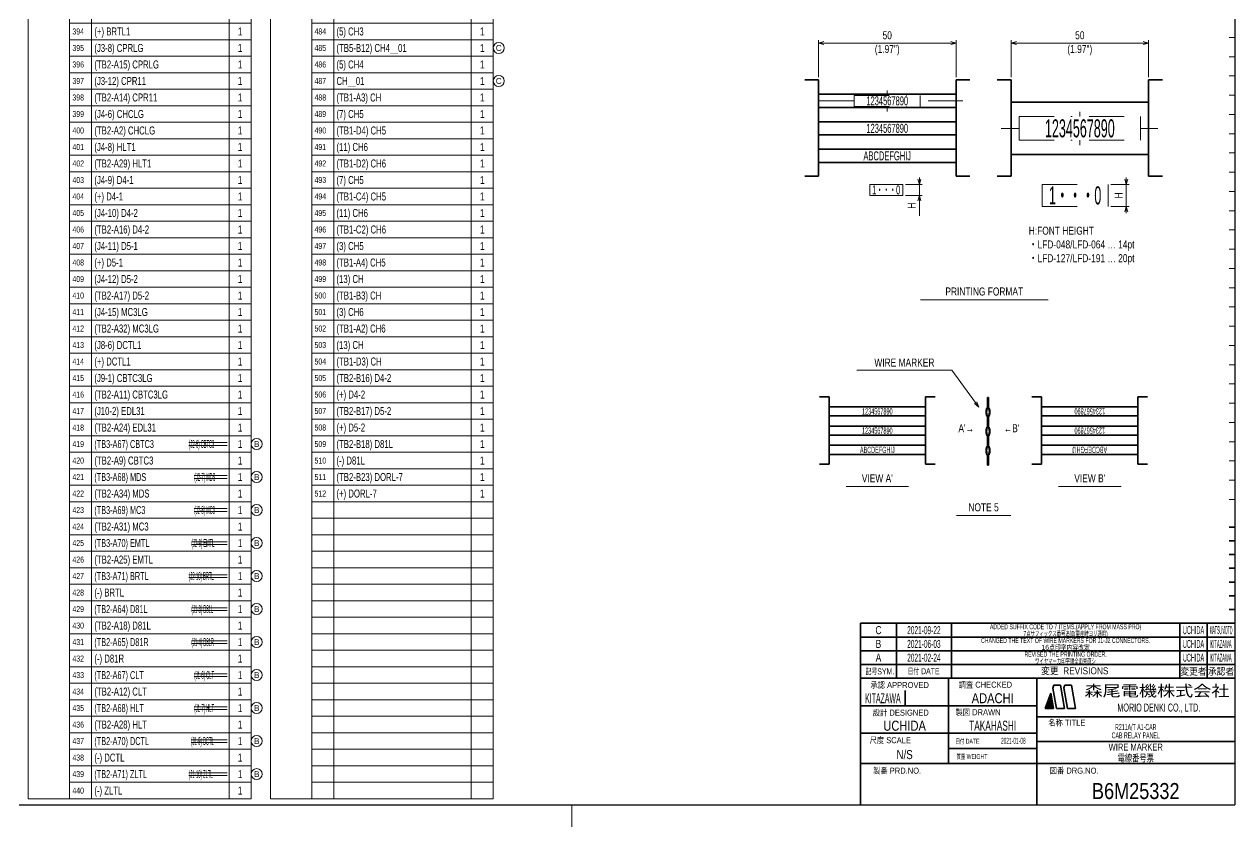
# Model space of a CAD drawing. Header units: millimetres. Extents: x 10 to 832, y 7 to 590.
# Drawn here: x 391.5 to 831.5, y 7 to 298.8 of the extents above; entities that cross this region are included whole.
import ezdxf
from ezdxf.enums import TextEntityAlignment as Align

# ---------------------------------------------------------------- set-up
doc = ezdxf.new("R2010")
doc.units = ezdxf.units.MM
doc.linetypes.add('DASHDOT', pattern=[25.3, 12.7, -6.3, 0, -6.3])
for name, color, linetype in [('GR1_01', 7, 'Continuous'), ('GR1_02', 7, 'Continuous'), ('GR1_03', 7, 'Continuous'), ('QTY', 7, 'Continuous'), ('図面枠B6M', 7, 'Continuous'), ('表題、部品表_01', 7, 'Continuous'), ('訂正記号', 7, 'Continuous')]:
    doc.layers.add(name, color=color, linetype=linetype)
doc.styles.add('HG丸ｺﾞｼｯｸM-PRO', font='')
doc.styles.get('HG丸ｺﾞｼｯｸM-PRO').set_extended_font_data('HG丸ｺﾞｼｯｸM-PRO')

# ---------------------------------------------------------------- blocks, each defined once
blk = doc.blocks.new('BLKF023')
at = {"layer": '図面枠B6M', "color": 2, "linetype": 'Continuous', "lineweight": 25}
for p in [(831.5, 584), (9.5, 15)]:
    blk.add_line(p, (831.5, 15), dxfattribs=at)
at = {"layer": '図面枠B6M', "color": 4, "linetype": 'Continuous', "lineweight": 13}
for p, q in [((829.5, 294), (831.5, 294)), ((829.5, 287), (831.5, 287)), ((829.5, 280), (831.5, 280)), ((829.5, 273), (831.5, 273)), ((829.5, 266), (831.5, 266)), ((829.5, 259), (831.5, 259)), ((829.5, 252), (831.5, 252)), ((829.5, 245), (831.5, 245)), ((829.5, 238), (831.5, 238)), ((829.5, 231), (831.5, 231)), ((829.5, 224), (831.5, 224)), ((829.5, 217), (831.5, 217)), ((829.5, 210), (831.5, 210)), ((829.5, 203), (831.5, 203)), ((829.5, 196), (831.5, 196)), ((829.5, 189), (831.5, 189)), ((829.5, 182), (831.5, 182)), ((829.5, 175), (831.5, 175)), ((829.5, 168), (831.5, 168)), ((829.5, 161), (831.5, 161)), ((829.5, 154), (831.5, 154)), ((829.5, 147), (831.5, 147)), ((829.5, 140), (831.5, 140)), ((829.5, 133), (831.5, 133)), ((829.5, 126), (831.5, 126)), ((590.5, 7), (590.5, 15))]:
    blk.add_line(p, q, dxfattribs=at)
at = {"layer": '図面枠B6M', "color": 3, "linetype": 'Continuous', "lineweight": 35}
for p, q in [((831.5, 116), (829.5, 116)), ((831.5, 111), (829.5, 111)), ((831.5, 106), (829.5, 106)), ((831.5, 101), (829.5, 101)), ((831.5, 96), (829.5, 96)), ((831.5, 91), (829.5, 91)), ((831.5, 86), (829.5, 86)), ((695.5, 81), (831.5, 81)), ((695.5, 81), (695.5, 15)), ((708.5, 81), (708.5, 61)), ((728.5, 61), (728.5, 81)), ((811.5, 81), (811.5, 61)), ((821.5, 81), (821.5, 61)), ((695.5, 76), (831.5, 76)), ((695.5, 71), (831.5, 71)), ((695.5, 66), (831.5, 66)), ((695.5, 61), (831.5, 61)), ((727.5, 61), (727.5, 30)), ((759.5, 61), (759.5, 15)), ((765.34, 57.4), (765.73, 58.5)), ((766.64, 50), (765.34, 57.4)), ((765.73, 58.5), (768.14, 58.5)), ((769.64, 50), (768.14, 58.5)), ((769.68, 58.5), (769.32, 57.51)), ((770.64, 50), (769.32, 57.51)), ((769.68, 58.5), (772.14, 58.5)), ((773.64, 50), (772.14, 58.5)), ((711.73, 56.5), (711.73, 51)), ((762.64, 50), (764.66, 55.55)), ((762.87, 50.64), (765.13, 52.89)), ((762.95, 50.86), (765.11, 53.01)), ((763.04, 51.08), (765.09, 53.13)), ((763.12, 51.3), (765.07, 53.25)), ((763.2, 51.53), (765.05, 53.37)), ((763.28, 51.75), (765.02, 53.49)), ((763.36, 51.97), (765, 53.61)), ((763.44, 52.19), (764.98, 53.73)), ((763.52, 52.42), (764.96, 53.86)), ((763.6, 52.64), (764.94, 53.98)), ((763.68, 52.86), (764.92, 54.1)), ((763.76, 53.08), (764.9, 54.22)), ((763.84, 53.31), (764.88, 54.34)), ((763.93, 53.53), (764.85, 54.46)), ((764.01, 53.75), (764.83, 54.58)), ((764.09, 53.97), (764.81, 54.7)), ((764.17, 54.19), (764.79, 54.82)), ((764.25, 54.42), (764.77, 54.94)), ((764.33, 54.64), (764.75, 55.06)), ((764.41, 54.86), (764.73, 55.18)), ((764.49, 55.08), (764.71, 55.3)), ((764.57, 55.31), (764.68, 55.42)), ((764.65, 55.53), (764.66, 55.54)), ((765.64, 50), (764.66, 55.55)), ((695.5, 51), (759.5, 51)), ((762.64, 50), (765.64, 50)), ((762.66, 50), (765.19, 52.53)), ((762.71, 50.19), (765.17, 52.65)), ((762.79, 50.41), (765.15, 52.77)), ((762.8, 50), (765.21, 52.41)), ((762.94, 50), (765.24, 52.29)), ((763.08, 50), (765.26, 52.17)), ((763.22, 50), (765.28, 52.05)), ((763.36, 50), (765.3, 51.93)), ((763.51, 50), (765.32, 51.81)), ((763.65, 50), (765.34, 51.69)), ((763.79, 50), (765.36, 51.57)), ((763.93, 50), (765.38, 51.45)), ((764.07, 50), (765.41, 51.33)), ((764.21, 50), (765.43, 51.21)), ((764.35, 50), (765.45, 51.09)), ((764.5, 50), (765.47, 50.97)), ((764.64, 50), (765.49, 50.85)), ((764.78, 50), (765.51, 50.73)), ((764.92, 50), (765.53, 50.61)), ((765.06, 50), (765.55, 50.49)), ((765.2, 50), (765.58, 50.37)), ((765.34, 50), (765.6, 50.25)), ((765.49, 50), (765.62, 50.13)), ((765.63, 50), (765.64, 50.01)), ((766.64, 50), (769.64, 50)), ((770.64, 50), (773.64, 50)), ((759.5, 47), (831.5, 47)), ((695.5, 41), (759.5, 41)), ((727.5, 35.5), (759.5, 35.5)), ((759.5, 38), (831.5, 38)), ((695.5, 30), (831.5, 30))]:
    blk.add_line(p, q, dxfattribs=at)
at = {"layer": '図面枠B6M', "color": 4, "linetype": 'Continuous', "lineweight": 13, "style": 'HG丸ｺﾞｼｯｸM-PRO'}
for s, height, width, p in [('記号SYM.', 2.182, 0.69227, (702.53, 63.49)), ('日付 DATE', 2.182, 0.692507, (718.37, 63.58)), ('変更  REVISIONS', 2.5455, 0.887352, (773.35, 63.72)), ('変更者', 2.545, 0.887717, (816.5, 63.5)), ('承認者', 2.545, 0.887717, (826.5, 63.5)), ('承認 APPROVED', 2.1818, 0.863151, (709.71, 58.54)), ('調査 CHECKED', 2.182, 0.863174, (740.84, 58.67)), ('設計 DESIGNED', 2.1818, 0.862613, (710.11, 48.51)), ('製図 DRAWN', 2.182, 0.863099, (738.2, 48.65)), ('名称 TITLE', 2.182, 0.862489, (770.47, 44.87)), ('尺度 SCALE', 2.182, 0.862581, (706.28, 38.49)), ('日付 DATE', 1.818, 0.618255, (734.38, 38.09)), ('質量 WEIGHT', 1.818, 0.618812, (735.96, 32.55)), ('製番 PRD.NO.', 2.182, 0.863299, (708.79, 27.41)), ('図番 DRG.NO.', 2.182, 0.863083, (773.12, 27.42))]:
    blk.add_text(s, height=height, dxfattribs=dict(at, width=width)).set_placement(p, align=Align.MIDDLE_CENTER)
at = {"layer": '図面枠B6M', "color": 2, "linetype": 'Continuous', "lineweight": 25, "style": 'HG丸ｺﾞｼｯｸM-PRO', "width": 1.206081}
blk.add_text('森尾電機株式会社', height=4, dxfattribs=at).set_placement((803.22, 56.43), align=Align.MIDDLE_CENTER)
at = {"layer": '図面枠B6M', "color": 3, "linetype": 'Continuous', "lineweight": 35, "style": 'HG丸ｺﾞｼｯｸM-PRO', "width": 0.652197}
blk.add_text('MORIO DENKI CO., LTD.', height=2.9091, dxfattribs=at).set_placement((803.88, 50.36), align=Align.MIDDLE_CENTER)
blk = doc.blocks.new('BLKF024')
at = {"layer": '図面枠B6M', "color": 3, "linetype": 'Continuous', "lineweight": 35, "style": 'HG丸ｺﾞｼｯｸM-PRO'}
for s, height, width, p in [('C', 2.91, 0.782198, (702, 78.5)), ('2021-09-22', 2.909, 0.488281, (718.5, 78.5)), ('ADDED SUFFIX CODE TO 7 ITEMS.(APPLY FROM MASS PRO)', 1.8182, 0.618025, (770, 79.75)), ('UCHIDA', 2.909, 0.415827, (816.5, 78.5)), ('MATSUMOTO', 2.909, 0.26157, (826.5, 78.5)), ('B', 2.91, 0.78204, (702, 73.5)), ('2021-06-03', 2.909, 0.488281, (718.5, 73.5)), ('CHANGED THE TEXT OF WIRE MARKERS FOR J1-J2 CONNECTORS.', 1.8182, 0.618897, (770, 74.75)), ('UCHIDA', 2.909, 0.415827, (816.5, 73.5)), ('KITAZAWA', 2.909, 0.308644, (826.5, 73.5)), ('REVISED THE PRINTING ORDER.', 1.8182, 0.619002, (770, 69.75)), ('A', 2.91, 0.782973, (702, 68.5)), ('2021-02-24', 2.909, 0.488281, (718.5, 68.5)), ('UCHIDA', 2.909, 0.415827, (816.5, 68.5)), ('KITAZAWA', 2.909, 0.308644, (826.5, 68.5)), ('KITAZAWA', 3.636, 0.414762, (703.61, 53.75)), ('ADACHI', 3.636, 0.830909, (743.5, 53.75)), ('UCHIDA', 3.636, 0.830691, (711.5, 43.75)), ('TAKAHASHI', 3.636, 0.618927, (743.5, 43.75)), ('R211A/T A1-CAR', 2.1818, 0.521998, (795.5, 43.25)), ('CAB RELAY PANEL', 2.1818, 0.522797, (795.5, 40.25)), ('2021-01-08', 2.182, 0.482412, (751, 38.25)), ('WIRE MARKER', 2.5455, 0.742381, (795.5, 36)), ('N/S', 3.273, 0.805664, (711.5, 33.25)), ('B6M25332', 5.818, 0.845653, (795.5, 20))]:
    blk.add_text(s, height=height, dxfattribs=dict(at, width=width)).set_placement(p, align=Align.MIDDLE_CENTER)
blk = doc.blocks.new('BLKF031')
at = {"layer": 'GR1_01', "color": 3, "linetype": 'Continuous', "lineweight": 13}
for p, q in [((393, 568.67), (393, 557.17)), ((393, 568.67), (393, 17.17)), ((474, 568.67), (393, 568.67)), ((408, 568.67), (408, 557.17)), ((416, 568.67), (416, 17.17)), ((466, 568.67), (466, 17.17)), ((474, 568.67), (474, 17.17)), ((474, 557.17), (393, 557.17)), ((408, 557.17), (408, 17.17)), ((408, 557.17), (474, 557.17)), ((408, 551.17), (474, 551.17)), ((408, 545.17), (474, 545.17)), ((408, 539.17), (474, 539.17)), ((408, 533.17), (474, 533.17)), ((408, 527.17), (474, 527.17)), ((408, 521.17), (474, 521.17)), ((408, 515.17), (474, 515.17)), ((408, 509.17), (474, 509.17)), ((408, 503.17), (474, 503.17)), ((408, 497.17), (474, 497.17)), ((408, 491.17), (474, 491.17)), ((408, 485.17), (474, 485.17)), ((408, 479.17), (474, 479.17)), ((408, 473.17), (474, 473.17)), ((408, 467.17), (474, 467.17)), ((408, 461.17), (474, 461.17)), ((408, 455.17), (474, 455.17)), ((408, 449.17), (474, 449.17)), ((408, 443.17), (474, 443.17)), ((408, 437.17), (474, 437.17)), ((408, 431.17), (474, 431.17)), ((408, 425.17), (474, 425.17)), ((408, 419.17), (474, 419.17)), ((408, 413.17), (474, 413.17)), ((408, 407.17), (474, 407.17)), ((408, 401.17), (474, 401.17)), ((408, 395.17), (474, 395.17)), ((408, 389.17), (474, 389.17)), ((408, 383.17), (474, 383.17)), ((408, 377.17), (474, 377.17)), ((408, 371.17), (474, 371.17)), ((408, 365.17), (474, 365.17)), ((408, 359.17), (474, 359.17)), ((408, 353.17), (474, 353.17)), ((408, 347.17), (474, 347.17)), ((408, 341.17), (474, 341.17)), ((408, 335.17), (474, 335.17)), ((408, 329.17), (474, 329.17)), ((408, 323.17), (474, 323.17)), ((408, 317.17), (474, 317.17)), ((408, 311.17), (474, 311.17)), ((408, 305.17), (474, 305.17)), ((408, 299.17), (474, 299.17)), ((408, 293.17), (474, 293.17)), ((408, 287.17), (474, 287.17)), ((408, 281.17), (474, 281.17)), ((408, 275.17), (474, 275.17)), ((408, 269.17), (474, 269.17)), ((408, 263.17), (474, 263.17)), ((408, 257.17), (474, 257.17)), ((408, 251.17), (474, 251.17)), ((408, 245.17), (474, 245.17)), ((408, 239.17), (474, 239.17)), ((408, 233.17), (474, 233.17)), ((408, 227.17), (474, 227.17)), ((408, 221.17), (474, 221.17)), ((408, 215.17), (474, 215.17)), ((408, 209.17), (474, 209.17)), ((408, 203.17), (474, 203.17)), ((408, 197.17), (474, 197.17)), ((408, 191.17), (474, 191.17)), ((408, 185.17), (474, 185.17)), ((408, 179.17), (474, 179.17)), ((408, 173.17), (474, 173.17)), ((408, 167.17), (474, 167.17)), ((408, 161.17), (474, 161.17)), ((408, 155.17), (474, 155.17)), ((408, 149.17), (474, 149.17)), ((408, 143.17), (474, 143.17)), ((408, 137.17), (474, 137.17)), ((408, 131.17), (474, 131.17)), ((408, 125.17), (474, 125.17)), ((408, 119.17), (474, 119.17)), ((408, 113.17), (474, 113.17)), ((408, 107.17), (474, 107.17)), ((408, 101.17), (474, 101.17)), ((408, 95.17), (474, 95.17)), ((408, 89.17), (474, 89.17)), ((408, 83.17), (474, 83.17)), ((408, 83.17), (474, 83.17)), ((408, 77.17), (474, 77.17)), ((408, 71.17), (474, 71.17)), ((408, 65.17), (474, 65.17)), ((408, 59.17), (474, 59.17)), ((408, 53.17), (474, 53.17)), ((408, 47.17), (474, 47.17)), ((408, 41.17), (474, 41.17)), ((408, 35.17), (474, 35.17)), ((408, 29.17), (474, 29.17)), ((408, 23.17), (474, 23.17)), ((393, 17.17), (474, 17.17))]:
    blk.add_line(p, q, dxfattribs=at)
at = {"layer": 'GR1_01', "color": 3, "linetype": 'Continuous', "lineweight": 13, "style": 'HG丸ｺﾞｼｯｸM-PRO'}
for s, height, width, p in [('電線種別', 2.182, 0.863284, (400.5, 565.8)), ('#', 2.18, 0.693196, (412.1, 562.18)), ('線番号', 2.182, 0.863284, (441, 564.7)), ('QTY', 2.182, 0.692704, (469.93, 562.78)), ('TEXT', 2.182, 0.863438, (441, 560.92))]:
    blk.add_text(s, height=height, dxfattribs=dict(at, width=width)).set_placement(p, align=Align.MIDDLE_CENTER)
for s, width, p in [('WIRE', 0.829808, (400.5, 561.05)), ('CLASS', 0.831675, (400.5, 558.55))]:
    blk.add_text(s, height=1.818, dxfattribs=dict(at, width=width)).set_placement(p, align=Align.BOTTOM_CENTER)
blk = doc.blocks.new('BLKF032')
at = {"layer": 'GR1_01', "color": 3, "linetype": 'Continuous', "lineweight": 13}
for p, q in [((481, 568.67), (481, 557.17)), ((481, 568.67), (481, 17.17)), ((562, 568.67), (481, 568.67)), ((496, 568.67), (496, 557.17)), ((504, 568.67), (504, 17.17)), ((554, 568.67), (554, 17.17)), ((562, 568.67), (562, 17.17)), ((562, 557.17), (481, 557.17)), ((496, 557.17), (496, 17.17)), ((496, 557.17), (562, 557.17)), ((496, 551.17), (562, 551.17)), ((496, 545.17), (562, 545.17)), ((496, 539.17), (562, 539.17)), ((496, 533.17), (562, 533.17)), ((496, 527.17), (562, 527.17)), ((496, 521.17), (562, 521.17)), ((496, 515.17), (562, 515.17)), ((496, 509.17), (562, 509.17)), ((496, 503.17), (562, 503.17)), ((496, 497.17), (562, 497.17)), ((496, 491.17), (562, 491.17)), ((496, 485.17), (562, 485.17)), ((496, 479.17), (562, 479.17)), ((496, 473.17), (562, 473.17)), ((496, 467.17), (562, 467.17)), ((496, 461.17), (562, 461.17)), ((496, 455.17), (562, 455.17)), ((496, 449.17), (562, 449.17)), ((496, 443.17), (562, 443.17)), ((496, 437.17), (562, 437.17)), ((496, 431.17), (562, 431.17)), ((496, 425.17), (562, 425.17)), ((496, 419.17), (562, 419.17)), ((496, 413.17), (562, 413.17)), ((496, 407.17), (562, 407.17)), ((496, 401.17), (562, 401.17)), ((496, 395.17), (562, 395.17)), ((496, 389.17), (562, 389.17)), ((496, 383.17), (562, 383.17)), ((496, 377.17), (562, 377.17)), ((496, 371.17), (562, 371.17)), ((496, 365.17), (562, 365.17)), ((496, 359.17), (562, 359.17)), ((496, 353.17), (562, 353.17)), ((496, 347.17), (562, 347.17)), ((496, 341.17), (562, 341.17)), ((496, 335.17), (562, 335.17)), ((496, 329.17), (562, 329.17)), ((496, 323.17), (562, 323.17)), ((496, 317.17), (562, 317.17)), ((496, 311.17), (562, 311.17)), ((496, 305.17), (562, 305.17)), ((496, 299.17), (562, 299.17)), ((496, 293.17), (562, 293.17)), ((496, 287.17), (562, 287.17)), ((496, 281.17), (562, 281.17)), ((496, 275.17), (562, 275.17)), ((496, 269.17), (562, 269.17)), ((496, 263.17), (562, 263.17)), ((496, 257.17), (562, 257.17)), ((496, 251.17), (562, 251.17)), ((496, 245.17), (562, 245.17)), ((496, 239.17), (562, 239.17)), ((496, 233.17), (562, 233.17)), ((496, 227.17), (562, 227.17)), ((496, 221.17), (562, 221.17)), ((496, 215.17), (562, 215.17)), ((496, 209.17), (562, 209.17)), ((496, 203.17), (562, 203.17)), ((496, 197.17), (562, 197.17)), ((496, 191.17), (562, 191.17)), ((496, 185.17), (562, 185.17)), ((496, 179.17), (562, 179.17)), ((496, 173.17), (562, 173.17)), ((496, 167.17), (562, 167.17)), ((496, 161.17), (562, 161.17)), ((496, 155.17), (562, 155.17)), ((496, 149.17), (562, 149.17)), ((496, 143.17), (562, 143.17)), ((496, 137.17), (562, 137.17)), ((496, 131.17), (562, 131.17)), ((496, 125.17), (562, 125.17)), ((496, 119.17), (562, 119.17)), ((496, 113.17), (562, 113.17)), ((496, 107.17), (562, 107.17)), ((496, 101.17), (562, 101.17)), ((496, 95.17), (562, 95.17)), ((496, 89.17), (562, 89.17)), ((496, 83.17), (562, 83.17)), ((496, 83.17), (562, 83.17)), ((496, 77.17), (562, 77.17)), ((496, 71.17), (562, 71.17)), ((496, 65.17), (562, 65.17)), ((496, 59.17), (562, 59.17)), ((496, 53.17), (562, 53.17)), ((496, 47.17), (562, 47.17)), ((496, 41.17), (562, 41.17)), ((496, 35.17), (562, 35.17)), ((496, 29.17), (562, 29.17)), ((496, 23.17), (562, 23.17)), ((481, 17.17), (562, 17.17))]:
    blk.add_line(p, q, dxfattribs=at)
at = {"layer": 'GR1_01', "color": 3, "linetype": 'Continuous', "lineweight": 13, "style": 'HG丸ｺﾞｼｯｸM-PRO'}
for s, height, width, p in [('電線種別', 2.182, 0.863284, (488.5, 565.8)), ('#', 2.18, 0.693196, (500.1, 562.18)), ('線番号', 2.182, 0.863284, (529, 564.7)), ('QTY', 2.182, 0.692704, (557.93, 562.78)), ('TEXT', 2.182, 0.863438, (529, 560.92))]:
    blk.add_text(s, height=height, dxfattribs=dict(at, width=width)).set_placement(p, align=Align.MIDDLE_CENTER)
for s, width, p in [('WIRE', 0.829808, (488.5, 561.05)), ('CLASS', 0.831675, (488.5, 558.55))]:
    blk.add_text(s, height=1.818, dxfattribs=dict(at, width=width)).set_placement(p, align=Align.BOTTOM_CENTER)
blk = doc.blocks.new('FXTIP_ARROW_S')
at = {"color": 0, "linetype": 'Continuous', "lineweight": -2}
for q in [(-1, 0), (-0.97, 0.26), (-0.97, -0.26)]:
    blk.add_line((0, 0), q, dxfattribs=at)
blk = doc.blocks.new('FXTIP_ARROW_E')
at = {"color": 0, "linetype": 'Continuous', "lineweight": -2}
for q in [(-1, 0), (-0.97, 0.26), (-0.97, -0.26)]:
    blk.add_line((0, 0), q, dxfattribs=at)
blk = doc.blocks.new('BLKF046')
at = {"layer": '訂正記号', "color": 4, "linetype": 'Continuous', "lineweight": 13}
blk.add_circle((476, 146.17), 2, dxfattribs=at)
at = {"layer": '訂正記号', "color": 4, "linetype": 'Continuous', "lineweight": 13, "style": 'HG丸ｺﾞｼｯｸM-PRO', "width": 1.04272}
blk.add_text('B', height=2.18, dxfattribs=at).set_placement((476, 146.17), align=Align.MIDDLE_CENTER)
blk = doc.blocks.new('BLKF047')
at = {"layer": '訂正記号', "color": 4, "linetype": 'Continuous', "lineweight": 13}
blk.add_circle((476, 134.17), 2, dxfattribs=at)
at = {"layer": '訂正記号', "color": 4, "linetype": 'Continuous', "lineweight": 13, "style": 'HG丸ｺﾞｼｯｸM-PRO', "width": 1.04272}
blk.add_text('B', height=2.18, dxfattribs=at).set_placement((476, 134.17), align=Align.MIDDLE_CENTER)
blk = doc.blocks.new('BLKF048')
at = {"layer": '訂正記号', "color": 4, "linetype": 'Continuous', "lineweight": 13}
blk.add_circle((476, 122.17), 2, dxfattribs=at)
at = {"layer": '訂正記号', "color": 4, "linetype": 'Continuous', "lineweight": 13, "style": 'HG丸ｺﾞｼｯｸM-PRO', "width": 1.04272}
blk.add_text('B', height=2.18, dxfattribs=at).set_placement((476, 122.17), align=Align.MIDDLE_CENTER)
blk = doc.blocks.new('BLKF049')
at = {"layer": '訂正記号', "color": 4, "linetype": 'Continuous', "lineweight": 13}
blk.add_circle((476, 110.17), 2, dxfattribs=at)
at = {"layer": '訂正記号', "color": 4, "linetype": 'Continuous', "lineweight": 13, "style": 'HG丸ｺﾞｼｯｸM-PRO', "width": 1.04272}
blk.add_text('B', height=2.18, dxfattribs=at).set_placement((476, 110.17), align=Align.MIDDLE_CENTER)
blk = doc.blocks.new('BLKF050')
at = {"layer": '訂正記号', "color": 4, "linetype": 'Continuous', "lineweight": 13}
blk.add_circle((476, 98.17), 2, dxfattribs=at)
at = {"layer": '訂正記号', "color": 4, "linetype": 'Continuous', "lineweight": 13, "style": 'HG丸ｺﾞｼｯｸM-PRO', "width": 1.04272}
blk.add_text('B', height=2.18, dxfattribs=at).set_placement((476, 98.17), align=Align.MIDDLE_CENTER)
blk = doc.blocks.new('BLKF051')
at = {"layer": '訂正記号', "color": 4, "linetype": 'Continuous', "lineweight": 13}
blk.add_circle((476, 86.17), 2, dxfattribs=at)
at = {"layer": '訂正記号', "color": 4, "linetype": 'Continuous', "lineweight": 13, "style": 'HG丸ｺﾞｼｯｸM-PRO', "width": 1.04272}
blk.add_text('B', height=2.18, dxfattribs=at).set_placement((476, 86.17), align=Align.MIDDLE_CENTER)
blk = doc.blocks.new('BLKF052')
at = {"layer": '訂正記号', "color": 4, "linetype": 'Continuous', "lineweight": 13}
blk.add_circle((476, 74.17), 2, dxfattribs=at)
at = {"layer": '訂正記号', "color": 4, "linetype": 'Continuous', "lineweight": 13, "style": 'HG丸ｺﾞｼｯｸM-PRO', "width": 1.04272}
blk.add_text('B', height=2.18, dxfattribs=at).set_placement((476, 74.17), align=Align.MIDDLE_CENTER)
blk = doc.blocks.new('BLKF053')
at = {"layer": '訂正記号', "color": 4, "linetype": 'Continuous', "lineweight": 13}
blk.add_circle((476, 62.17), 2, dxfattribs=at)
at = {"layer": '訂正記号', "color": 4, "linetype": 'Continuous', "lineweight": 13, "style": 'HG丸ｺﾞｼｯｸM-PRO', "width": 1.04272}
blk.add_text('B', height=2.18, dxfattribs=at).set_placement((476, 62.17), align=Align.MIDDLE_CENTER)
blk = doc.blocks.new('BLKF054')
at = {"layer": '訂正記号', "color": 4, "linetype": 'Continuous', "lineweight": 13}
blk.add_circle((476, 50.17), 2, dxfattribs=at)
at = {"layer": '訂正記号', "color": 4, "linetype": 'Continuous', "lineweight": 13, "style": 'HG丸ｺﾞｼｯｸM-PRO', "width": 1.04272}
blk.add_text('B', height=2.18, dxfattribs=at).set_placement((476, 50.17), align=Align.MIDDLE_CENTER)
blk = doc.blocks.new('BLKF055')
at = {"layer": '訂正記号', "color": 4, "linetype": 'Continuous', "lineweight": 13}
blk.add_circle((476, 38.17), 2, dxfattribs=at)
at = {"layer": '訂正記号', "color": 4, "linetype": 'Continuous', "lineweight": 13, "style": 'HG丸ｺﾞｼｯｸM-PRO', "width": 1.04272}
blk.add_text('B', height=2.18, dxfattribs=at).set_placement((476, 38.17), align=Align.MIDDLE_CENTER)
blk = doc.blocks.new('BLKF056')
at = {"layer": '訂正記号', "color": 4, "linetype": 'Continuous', "lineweight": 13}
blk.add_circle((476, 26.17), 2, dxfattribs=at)
at = {"layer": '訂正記号', "color": 4, "linetype": 'Continuous', "lineweight": 13, "style": 'HG丸ｺﾞｼｯｸM-PRO', "width": 1.04272}
blk.add_text('B', height=2.18, dxfattribs=at).set_placement((476, 26.17), align=Align.MIDDLE_CENTER)
blk = doc.blocks.new('BLKF062')
at = {"layer": '訂正記号', "color": 4, "linetype": 'Continuous', "lineweight": 13}
blk.add_circle((564, 290.17), 2, dxfattribs=at)
at = {"layer": '訂正記号', "color": 4, "linetype": 'Continuous', "lineweight": 13, "style": 'HG丸ｺﾞｼｯｸM-PRO', "width": 1.042931}
blk.add_text('C', height=2.18, dxfattribs=at).set_placement((564, 290.17), align=Align.MIDDLE_CENTER)
blk = doc.blocks.new('BLKF063')
at = {"layer": '訂正記号', "color": 4, "linetype": 'Continuous', "lineweight": 13}
blk.add_circle((564, 278.17), 2, dxfattribs=at)
at = {"layer": '訂正記号', "color": 4, "linetype": 'Continuous', "lineweight": 13, "style": 'HG丸ｺﾞｼｯｸM-PRO', "width": 1.042931}
blk.add_text('C', height=2.18, dxfattribs=at).set_placement((564, 278.17), align=Align.MIDDLE_CENTER)

msp = doc.modelspace()

# ---------------------------------------------------------------- linework, layer by layer
at = {"layer": '表題、部品表_01', "color": 4, "linetype": 'Continuous', "lineweight": 13}
for p, q in [((680.18, 279.57), (680.18, 292.97)), ((680.18, 291.97), (730.18, 291.97)), ((730.18, 279.57), (730.18, 292.97)), ((750.18, 279.57), (750.18, 292.97)), ((750.18, 291.97), (800.18, 291.97)), ((800.18, 279.57), (800.18, 292.97)), ((716.87, 240.57), (716.87, 243.07)), ((792.07, 240.57), (792.07, 243.07)), ((711.8, 240.57), (717.87, 240.57)), ((716.87, 236.57), (716.87, 240.57)), ((786.47, 240.57), (793.07, 240.57)), ((792.07, 232.57), (792.07, 240.57)), ((711.8, 236.57), (717.87, 236.57)), ((716.87, 229.13), (716.87, 236.57)), ((786.47, 232.57), (793.07, 232.57)), ((792.07, 230.07), (792.07, 232.57)), ((717.25, 198.63), (763.65, 198.63)), ((728.7, 172.97), (694.14, 172.97)), ((738.44, 159.63), (728.7, 172.97)), ((690.21, 130.71), (712.93, 130.71)), ((767.43, 130.71), (790.15, 130.71)), ((730.3, 120.17), (750.06, 120.17))]:
    msp.add_line(p, q, dxfattribs=at)
at = {"layer": '表題、部品表_01', "color": 3, "linetype": 'Continuous', "lineweight": 35}
for p, q in [((675.18, 278.57), (680.18, 278.57)), ((680.18, 278.57), (680.18, 243.57)), ((730.18, 243.57), (730.18, 278.57)), ((730.18, 278.57), (735.18, 278.57)), ((745.18, 278.57), (750.18, 278.57)), ((750.18, 278.57), (750.18, 243.57)), ((800.18, 243.57), (800.18, 278.57)), ((800.18, 278.57), (805.18, 278.57)), ((680.18, 273.32), (730.18, 273.32)), ((680.18, 268.57), (730.18, 268.57)), ((750.18, 270.47), (800.18, 270.47)), ((680.18, 263.32), (730.18, 263.32)), ((680.18, 258.57), (730.18, 258.57)), ((680.18, 253.32), (730.18, 253.32)), ((750.18, 251.42), (800.18, 251.42)), ((680.18, 248.57), (730.18, 248.57)), ((675.18, 243.57), (680.18, 243.57)), ((730.18, 243.57), (735.18, 243.57)), ((745.18, 243.57), (750.18, 243.57)), ((800.18, 243.57), (805.18, 243.57)), ((680.57, 163.38), (684.07, 163.38)), ((684.07, 163.38), (684.07, 138.88)), ((719.07, 138.88), (719.07, 163.38)), ((719.07, 163.38), (722.57, 163.38)), ((741.59, 163.04), (741.99, 163.04)), ((741.59, 159.45), (741.59, 163.04)), ((741.79, 163.04), (741.79, 159.51)), ((741.99, 159.45), (741.99, 163.04)), ((757.79, 163.38), (761.29, 163.38)), ((761.29, 163.38), (761.29, 138.88)), ((796.29, 138.88), (796.29, 163.38)), ((796.29, 163.38), (799.79, 163.38)), ((684.07, 159.7), (719.07, 159.7)), ((761.29, 159.7), (796.29, 159.7)), ((684.07, 156.38), (719.07, 156.38)), ((741.59, 152.45), (741.59, 156.1)), ((741.79, 156.04), (741.79, 152.51)), ((741.99, 152.45), (741.99, 156.1)), ((761.29, 156.38), (796.29, 156.38)), ((684.07, 152.7), (719.07, 152.7)), ((761.29, 152.7), (796.29, 152.7)), ((684.07, 149.38), (719.07, 149.38)), ((684.07, 145.7), (719.07, 145.7)), ((741.59, 145.45), (741.59, 149.1)), ((741.79, 149.04), (741.79, 145.51)), ((741.99, 145.45), (741.99, 149.1)), ((761.29, 149.38), (796.29, 149.38)), ((761.29, 145.7), (796.29, 145.7)), ((684.07, 142.38), (719.07, 142.38)), ((741.59, 138.54), (741.59, 142.1)), ((741.79, 142.04), (741.79, 138.54)), ((741.99, 138.54), (741.99, 142.1)), ((761.29, 142.38), (796.29, 142.38)), ((680.57, 138.88), (684.07, 138.88)), ((719.07, 138.88), (722.57, 138.88)), ((741.59, 138.54), (741.99, 138.54)), ((757.79, 138.88), (761.29, 138.88)), ((796.29, 138.88), (799.79, 138.88))]:
    msp.add_line(p, q, dxfattribs=at)
at = {"layer": '表題、部品表_01', "color": 4, "linetype": 'DASHDOT', "lineweight": 13}
for p, q in [((693.18, 268.95), (693.18, 272.95)), ((693.18, 272.95), (717.18, 272.95)), ((705.18, 274.69), (705.18, 272.95)), ((717.18, 268.95), (717.18, 272.95)), ((693.18, 270.95), (678.11, 270.95)), ((693.18, 268.95), (717.18, 268.95)), ((705.18, 268.95), (705.18, 267.06)), ((732.7, 270.95), (717.18, 270.95)), ((753.18, 256.7), (753.18, 265.2)), ((753.18, 265.2), (797.18, 265.2)), ((775.18, 266.94), (775.18, 265.2)), ((797.18, 256.7), (797.18, 265.2)), ((753.18, 260.95), (746.54, 260.95)), ((803.54, 260.95), (797.18, 260.95)), ((753.18, 256.7), (797.18, 256.7)), ((775.18, 256.7), (775.18, 254.81)), ((698.8, 236.57), (698.8, 240.57)), ((698.8, 240.57), (710.8, 240.57)), ((710.8, 236.57), (710.8, 240.57)), ((761.47, 232.57), (761.47, 240.57)), ((761.47, 240.57), (785.47, 240.57)), ((785.47, 232.57), (785.47, 240.57)), ((698.8, 236.57), (710.8, 236.57)), ((761.47, 232.57), (785.47, 232.57))]:
    msp.add_line(p, q, dxfattribs=at)
at = {"layer": '表題、部品表_01', "color": 3, "linetype": 'Continuous', "lineweight": 35}
for centre in [(741.79, 157.77), (741.79, 150.77), (741.79, 143.77)]:
    msp.add_ellipse(centre, major_axis=(0, 1.57), ratio=0.324324, dxfattribs=at)
for points in [[(741.79, 159.51), (741.76, 159.51), (741.73, 159.51), (741.7, 159.5), (741.67, 159.49), (741.64, 159.48), (741.62, 159.46), (741.56, 159.43), (741.52, 159.39), (741.47, 159.34), (741.43, 159.29), (741.4, 159.23), (741.36, 159.16), (741.33, 159.09), (741.3, 159.02), (741.27, 158.93), (741.22, 158.77), (741.18, 158.57), (741.15, 158.37), (741.14, 158.27), (741.13, 158.17), (741.12, 158.07), (741.12, 157.97), (741.12, 157.87), (741.12, 157.77), (741.12, 157.68), (741.12, 157.58), (741.12, 157.48), (741.13, 157.38), (741.14, 157.27), (741.15, 157.17), (741.18, 156.97), (741.22, 156.78), (741.27, 156.61), (741.3, 156.53), (741.33, 156.45), (741.36, 156.39), (741.4, 156.32), (741.43, 156.26), (741.47, 156.21), (741.52, 156.16), (741.56, 156.12), (741.62, 156.08), (741.64, 156.07), (741.67, 156.06), (741.7, 156.05), (741.73, 156.04), (741.76, 156.04), (741.79, 156.04), (741.82, 156.04), (741.85, 156.04), (741.88, 156.05), (741.91, 156.06), (741.94, 156.07), (741.97, 156.08), (742.02, 156.12), (742.07, 156.16), (742.11, 156.21), (742.15, 156.26), (742.19, 156.32), (742.22, 156.39), (742.25, 156.45), (742.28, 156.53), (742.31, 156.61), (742.36, 156.78), (742.4, 156.97), (742.43, 157.17), (742.44, 157.27), (742.45, 157.38), (742.46, 157.48), (742.46, 157.58), (742.47, 157.68), (742.47, 157.77), (742.47, 157.87), (742.46, 157.97), (742.46, 158.07), (742.45, 158.17), (742.44, 158.27), (742.43, 158.37), (742.4, 158.57), (742.36, 158.77), (742.31, 158.93), (742.28, 159.02), (742.25, 159.09), (742.22, 159.16), (742.19, 159.23), (742.15, 159.29), (742.11, 159.34), (742.07, 159.39), (742.02, 159.43), (741.97, 159.46), (741.94, 159.48), (741.91, 159.49), (741.88, 159.5), (741.85, 159.51), (741.82, 159.51), (741.79, 159.51)], [(741.79, 152.51), (741.76, 152.51), (741.73, 152.51), (741.7, 152.5), (741.67, 152.49), (741.64, 152.48), (741.62, 152.46), (741.56, 152.43), (741.52, 152.39), (741.47, 152.34), (741.43, 152.29), (741.4, 152.23), (741.36, 152.16), (741.33, 152.09), (741.3, 152.02), (741.27, 151.93), (741.22, 151.77), (741.18, 151.57), (741.15, 151.37), (741.14, 151.27), (741.13, 151.17), (741.12, 151.07), (741.12, 150.97), (741.12, 150.87), (741.12, 150.77), (741.12, 150.68), (741.12, 150.58), (741.12, 150.48), (741.13, 150.38), (741.14, 150.27), (741.15, 150.17), (741.18, 149.97), (741.22, 149.78), (741.27, 149.61), (741.3, 149.53), (741.33, 149.45), (741.36, 149.39), (741.4, 149.32), (741.43, 149.26), (741.47, 149.21), (741.52, 149.16), (741.56, 149.12), (741.62, 149.08), (741.64, 149.07), (741.67, 149.06), (741.7, 149.05), (741.73, 149.04), (741.76, 149.04), (741.79, 149.04), (741.82, 149.04), (741.85, 149.04), (741.88, 149.05), (741.91, 149.06), (741.94, 149.07), (741.97, 149.08), (742.02, 149.12), (742.07, 149.16), (742.11, 149.21), (742.15, 149.26), (742.19, 149.32), (742.22, 149.39), (742.25, 149.45), (742.28, 149.53), (742.31, 149.61), (742.36, 149.78), (742.4, 149.97), (742.43, 150.17), (742.44, 150.27), (742.45, 150.38), (742.46, 150.48), (742.46, 150.58), (742.47, 150.68), (742.47, 150.77), (742.47, 150.87), (742.46, 150.97), (742.46, 151.07), (742.45, 151.17), (742.44, 151.27), (742.43, 151.37), (742.4, 151.57), (742.36, 151.77), (742.31, 151.93), (742.28, 152.02), (742.25, 152.09), (742.22, 152.16), (742.19, 152.23), (742.15, 152.29), (742.11, 152.34), (742.07, 152.39), (742.02, 152.43), (741.97, 152.46), (741.94, 152.48), (741.91, 152.49), (741.88, 152.5), (741.85, 152.51), (741.82, 152.51), (741.79, 152.51)], [(741.79, 145.51), (741.76, 145.51), (741.73, 145.51), (741.7, 145.5), (741.67, 145.49), (741.64, 145.48), (741.62, 145.46), (741.56, 145.43), (741.52, 145.39), (741.47, 145.34), (741.43, 145.29), (741.4, 145.23), (741.36, 145.16), (741.33, 145.09), (741.3, 145.02), (741.27, 144.93), (741.22, 144.77), (741.18, 144.57), (741.15, 144.37), (741.14, 144.27), (741.13, 144.17), (741.12, 144.07), (741.12, 143.97), (741.12, 143.87), (741.12, 143.77), (741.12, 143.68), (741.12, 143.58), (741.12, 143.48), (741.13, 143.38), (741.14, 143.27), (741.15, 143.17), (741.18, 142.97), (741.22, 142.78), (741.27, 142.61), (741.3, 142.53), (741.33, 142.45), (741.36, 142.39), (741.4, 142.32), (741.43, 142.26), (741.47, 142.21), (741.52, 142.16), (741.56, 142.12), (741.62, 142.08), (741.64, 142.07), (741.67, 142.06), (741.7, 142.05), (741.73, 142.04), (741.76, 142.04), (741.79, 142.04), (741.82, 142.04), (741.85, 142.04), (741.88, 142.05), (741.91, 142.06), (741.94, 142.07), (741.97, 142.08), (742.02, 142.12), (742.07, 142.16), (742.11, 142.21), (742.15, 142.26), (742.19, 142.32), (742.22, 142.39), (742.25, 142.45), (742.28, 142.53), (742.31, 142.61), (742.36, 142.78), (742.4, 142.97), (742.43, 143.17), (742.44, 143.27), (742.45, 143.38), (742.46, 143.48), (742.46, 143.58), (742.47, 143.68), (742.47, 143.77), (742.47, 143.87), (742.46, 143.97), (742.46, 144.07), (742.45, 144.17), (742.44, 144.27), (742.43, 144.37), (742.4, 144.57), (742.36, 144.77), (742.31, 144.93), (742.28, 145.02), (742.25, 145.09), (742.22, 145.16), (742.19, 145.23), (742.15, 145.29), (742.11, 145.34), (742.07, 145.39), (742.02, 145.43), (741.97, 145.46), (741.94, 145.48), (741.91, 145.49), (741.88, 145.5), (741.85, 145.51), (741.82, 145.51), (741.79, 145.51)]]:
    msp.add_open_spline(points, degree=3, knots=[0, 0, 0, 0, 0.015625, 0.015625, 0.015625, 0.03125, 0.03125, 0.03125, 0.0625, 0.0625, 0.0625, 0.09375, 0.09375, 0.09375, 0.125, 0.125, 0.125, 0.1875, 0.1875, 0.1875, 0.21875, 0.21875, 0.21875, 0.25, 0.25, 0.25, 0.28125, 0.28125, 0.28125, 0.3125, 0.3125, 0.3125, 0.375, 0.375, 0.375, 0.40625, 0.40625, 0.40625, 0.4375, 0.4375, 0.4375, 0.46875, 0.46875, 0.46875, 0.484375, 0.484375, 0.484375, 0.5, 0.5, 0.5, 0.515625, 0.515625, 0.515625, 0.53125, 0.53125, 0.53125, 0.5625, 0.5625, 0.5625, 0.59375, 0.59375, 0.59375, 0.625, 0.625, 0.625, 0.6875, 0.6875, 0.6875, 0.71875, 0.71875, 0.71875, 0.75, 0.75, 0.75, 0.78125, 0.78125, 0.78125, 0.8125, 0.8125, 0.8125, 0.875, 0.875, 0.875, 0.90625, 0.90625, 0.90625, 0.9375, 0.9375, 0.9375, 0.96875, 0.96875, 0.96875, 0.984375, 0.984375, 0.984375, 1, 1, 1, 1], dxfattribs=at)
at = {"layer": '訂正記号', "color": 4, "linetype": 'Continuous', "lineweight": 13}
for p, q in [((451.36, 146.67), (465.33, 146.67)), ((451.36, 145.67), (465.33, 145.67)), ((453.33, 134.67), (465.33, 134.67)), ((453.33, 133.67), (465.33, 133.67)), ((453.33, 122.67), (465.33, 122.67)), ((453.33, 121.67), (465.33, 121.67)), ((452.3, 110.67), (465.33, 110.67)), ((452.3, 109.67), (465.33, 109.67)), ((451.36, 98.67), (465.33, 98.67)), ((451.36, 97.67), (465.33, 97.67)), ((452.3, 86.67), (465.33, 86.67)), ((452.3, 85.67), (465.33, 85.67)), ((452.3, 74.67), (465.33, 74.67)), ((452.3, 73.67), (465.33, 73.67)), ((453.33, 62.67), (465.33, 62.67)), ((453.33, 61.67), (465.33, 61.67)), ((453.33, 50.67), (465.33, 50.67)), ((453.33, 49.67), (465.33, 49.67)), ((452.15, 38.67), (465.33, 38.67)), ((452.15, 37.67), (465.33, 37.67)), ((451.36, 26.67), (465.33, 26.67)), ((451.36, 25.67), (465.33, 25.67))]:
    msp.add_line(p, q, dxfattribs=at)

# ---------------------------------------------------------------- block references
at = {"layer": 'GR1_01', "color": 3, "linetype": 'Continuous', "lineweight": 13}
for name in ['BLKF031', 'BLKF032']:
    msp.add_blockref(name, (0, 0), dxfattribs=at)
at = {"layer": '図面枠B6M', "color": 4, "linetype": 'Continuous', "lineweight": 13}
msp.add_blockref('BLKF023', (0, 0), dxfattribs=at)
at = {"layer": '図面枠B6M', "color": 3, "linetype": 'Continuous', "lineweight": 35}
msp.add_blockref('BLKF024', (0, 0), dxfattribs=at)
at = {"layer": '表題、部品表_01', "color": 4, "linetype": 'Continuous', "lineweight": 13, "xscale": 2, "yscale": 2}
for name, p, rotation in [('FXTIP_ARROW_S', (680.18, 291.97), 180), ('FXTIP_ARROW_E', (730.18, 291.97), 360), ('FXTIP_ARROW_S', (750.18, 291.97), 180), ('FXTIP_ARROW_E', (800.18, 291.97), 360), ('FXTIP_ARROW_S', (716.87, 240.57), 270), ('FXTIP_ARROW_S', (792.07, 240.57), 270), ('FXTIP_ARROW_E', (716.87, 236.57), 90), ('FXTIP_ARROW_E', (792.07, 232.57), 90), ('FXTIP_ARROW_S', (738.44, 159.63), 306.1266302811082)]:
    msp.add_blockref(name, p, dxfattribs=dict(at, rotation=rotation))
at = {"layer": '訂正記号', "color": 4, "linetype": 'Continuous', "lineweight": 13}
for name in ['BLKF062', 'BLKF063', 'BLKF046', 'BLKF047', 'BLKF048', 'BLKF049', 'BLKF050', 'BLKF051', 'BLKF052', 'BLKF053', 'BLKF054', 'BLKF055', 'BLKF056']:
    msp.add_blockref(name, (0, 0), dxfattribs=at)

# ---------------------------------------------------------------- texts
at = {"layer": 'GR1_02', "color": 3, "linetype": 'Continuous', "lineweight": 9, "style": 'HG丸ｺﾞｼｯｸM-PRO', "width": 0.784542}
for p in [(470, 296.17), (558, 296.17), (470, 290.17), (558, 290.17), (470, 284.17), (558, 284.17), (470, 278.17), (558, 278.17), (470, 272.17), (558, 272.17), (470, 266.17), (558, 266.17), (470, 260.17), (558, 260.17), (470, 254.17), (558, 254.17), (470, 248.17), (558, 248.17), (470, 242.17), (558, 242.17), (470, 236.17), (558, 236.17), (470, 230.17), (558, 230.17), (470, 224.17), (558, 224.17), (470, 218.17), (558, 218.17), (470, 212.17), (558, 212.17), (470, 206.17), (558, 206.17), (470, 200.17), (558, 200.17), (470, 194.17), (558, 194.17), (470, 188.17), (558, 188.17), (470, 182.17), (558, 182.17), (470, 176.17), (558, 176.17), (470, 170.17), (558, 170.17), (470, 164.17), (558, 164.17), (470, 158.17), (558, 158.17), (470, 152.17), (558, 152.17), (470, 146.17), (558, 146.17), (470, 140.17), (558, 140.17), (470, 134.17), (558, 134.17), (470, 128.17), (558, 128.17), (470, 122.17), (470, 116.17), (470, 110.17), (470, 104.17), (470, 98.17), (470, 92.17), (470, 86.17), (470, 80.17), (470, 74.17), (470, 68.17), (470, 62.17), (470, 56.17), (470, 50.17), (470, 44.17), (470, 38.17), (470, 32.17), (470, 26.17), (470, 20.17)]:
    msp.add_text('1', height=2.91, dxfattribs=at).set_placement(p, align=Align.MIDDLE_CENTER)
at = {"layer": 'GR1_03', "color": 3, "linetype": 'Continuous', "lineweight": 9, "style": 'HG丸ｺﾞｼｯｸM-PRO', "width": 0.691275}
for s, p in [('394', (409.03, 296.17)), ('484', (497.03, 296.17)), ('395', (409.03, 290.17)), ('485', (497.03, 290.17)), ('396', (409.03, 284.17)), ('486', (497.03, 284.17)), ('397', (409.03, 278.17)), ('487', (497.03, 278.17)), ('398', (409.03, 272.17)), ('488', (497.03, 272.17)), ('399', (409.03, 266.17)), ('489', (497.03, 266.17)), ('400', (409.03, 260.17)), ('490', (497.03, 260.17)), ('401', (409.03, 254.17)), ('491', (497.03, 254.17)), ('402', (409.03, 248.17)), ('492', (497.03, 248.17)), ('403', (409.03, 242.17)), ('493', (497.03, 242.17)), ('404', (409.03, 236.17)), ('494', (497.03, 236.17)), ('405', (409.03, 230.17)), ('495', (497.03, 230.17)), ('406', (409.03, 224.17)), ('496', (497.03, 224.17)), ('407', (409.03, 218.17)), ('497', (497.03, 218.17)), ('408', (409.03, 212.17)), ('498', (497.03, 212.17)), ('409', (409.03, 206.17)), ('499', (497.03, 206.17)), ('410', (409.03, 200.17)), ('500', (497.03, 200.17)), ('411', (409.03, 194.17)), ('501', (497.03, 194.17)), ('412', (409.03, 188.17)), ('502', (497.03, 188.17)), ('413', (409.03, 182.17)), ('503', (497.03, 182.17)), ('414', (409.03, 176.17)), ('504', (497.03, 176.17)), ('415', (409.03, 170.17)), ('505', (497.03, 170.17)), ('416', (409.03, 164.17)), ('506', (497.03, 164.17)), ('417', (409.03, 158.17)), ('507', (497.03, 158.17)), ('418', (409.03, 152.17)), ('508', (497.03, 152.17)), ('419', (409.03, 146.17)), ('509', (497.03, 146.17)), ('420', (409.03, 140.17)), ('510', (497.03, 140.17)), ('421', (409.03, 134.17)), ('511', (497.03, 134.17)), ('422', (409.03, 128.17)), ('512', (497.03, 128.17)), ('423', (409.03, 122.17)), ('424', (409.03, 116.17)), ('425', (409.03, 110.17)), ('426', (409.03, 104.17)), ('427', (409.03, 98.17)), ('428', (409.03, 92.17)), ('429', (409.03, 86.17)), ('430', (409.03, 80.17)), ('431', (409.03, 74.17)), ('432', (409.03, 68.17)), ('433', (409.03, 62.17)), ('434', (409.03, 56.17)), ('435', (409.03, 50.17)), ('436', (409.03, 44.17)), ('437', (409.03, 38.17)), ('438', (409.03, 32.17)), ('439', (409.03, 26.17)), ('440', (409.03, 20.17))]:
    msp.add_text(s, height=2.182, dxfattribs=at).set_placement(p, align=Align.MIDDLE_LEFT)
at = {"layer": 'QTY', "color": 3, "linetype": 'Continuous', "lineweight": 35, "style": 'HG丸ｺﾞｼｯｸM-PRO'}
for s, height, width, p in [('(+) BRTL1', 2.909, 0.724991, (417, 296.17)), ('(5) CH3', 2.909, 0.724891, (505, 296.17)), ('(J3-8) CPRLG', 2.9091, 0.724558, (417, 290.17)), ('(TB5-B12) CH4＿01', 2.9091, 0.724949, (505, 290.17)), ('(TB2-A15) CPRLG', 2.9091, 0.724698, (417, 284.17)), ('(5) CH4', 2.909, 0.724891, (505, 284.17)), ('(J3-12) CPR11', 2.9091, 0.724457, (417, 278.17)), ('CH＿01', 2.909, 0.724933, (505, 278.17)), ('(TB2-A14) CPR11', 2.9091, 0.724642, (417, 272.17)), ('(TB1-A3) CH', 2.9091, 0.724774, (505, 272.17)), ('(J4-6) CHCLG', 2.9091, 0.724569, (417, 266.17)), ('(7) CH5', 2.909, 0.724891, (505, 266.17)), ('(TB2-A2) CHCLG', 2.9091, 0.724745, (417, 260.17)), ('(TB1-D4) CH5', 2.9091, 0.724802, (505, 260.17)), ('(J4-8) HLT1', 2.9091, 0.72431, (417, 254.17)), ('(11) CH6', 2.909, 0.724784, (505, 254.17)), ('(TB2-A29) HLT1', 2.9091, 0.724528, (417, 248.17)), ('(TB1-D2) CH6', 2.9091, 0.724802, (505, 248.17)), ('(J4-9) D4-1', 2.9091, 0.724072, (417, 242.17)), ('(7) CH5', 2.909, 0.724891, (505, 242.17)), ('(+) D4-1', 2.909, 0.724277, (417, 236.17)), ('(TB1-C4) CH5', 2.9091, 0.7249, (505, 236.17)), ('(J4-10) D4-2', 2.9091, 0.724085, (417, 230.17)), ('(11) CH6', 2.909, 0.724784, (505, 230.17)), ('(TB2-A16) D4-2', 2.9091, 0.724358, (417, 224.17)), ('(TB1-C2) CH6', 2.9091, 0.7249, (505, 224.17)), ('(J4-11) D5-1', 2.9091, 0.724085, (417, 218.17)), ('(3) CH5', 2.909, 0.724891, (505, 218.17)), ('(+) D5-1', 2.909, 0.724277, (417, 212.17)), ('(TB1-A4) CH5', 2.9091, 0.724718, (505, 212.17)), ('(J4-12) D5-2', 2.9091, 0.724085, (417, 206.17)), ('(13) CH', 2.909, 0.724891, (505, 206.17)), ('(TB2-A17) D5-2', 2.9091, 0.724358, (417, 200.17)), ('(TB1-B3) CH', 2.9091, 0.725294, (505, 200.17)), ('(J4-15) MC3LG', 2.9091, 0.724269, (417, 194.17)), ('(3) CH6', 2.909, 0.724891, (505, 194.17)), ('(TB2-A32) MC3LG', 2.9091, 0.724481, (417, 188.17)), ('(TB1-A2) CH6', 2.9091, 0.724718, (505, 188.17)), ('(J8-6) DCTL1', 2.9091, 0.724081, (417, 182.17)), ('(13) CH', 2.909, 0.724891, (505, 182.17)), ('(+) DCTL1', 2.909, 0.724253, (417, 176.17)), ('(TB1-D3) CH', 2.9091, 0.724868, (505, 176.17)), ('(J9-1) CBTC3LG', 2.9091, 0.72452, (417, 170.17)), ('(TB2-B16) D4-2', 2.9091, 0.72476, (505, 170.17)), ('(TB2-A11) CBTC3LG', 2.9091, 0.724649, (417, 164.17)), ('(+) D4-2', 2.909, 0.724277, (505, 164.17)), ('(J10-2) EDL31', 2.9091, 0.724295, (417, 158.17)), ('(TB2-B17) D5-2', 2.9091, 0.72476, (505, 158.17)), ('(TB2-A24) EDL31', 2.9091, 0.724508, (417, 152.17)), ('(+) D5-2', 2.909, 0.724277, (505, 152.17)), ('(TB3-A67) CBTC3', 2.9091, 0.569643, (417, 146.17)), ('(TB2-B18) D81L', 2.9091, 0.724765, (505, 146.17)), ('(TB2-A9) CBTC3', 2.9091, 0.7247, (417, 140.17)), ('(-) D81L', 2.909, 0.724304, (505, 140.17)), ('(TB3-A68) MDS', 2.9091, 0.570009, (417, 134.17)), ('(TB2-B23) DORL-7', 2.9091, 0.724945, (505, 134.17)), ('(TB2-A34) MDS', 2.9091, 0.724466, (417, 128.17)), ('(+) DORL-7', 2.909, 0.724727, (505, 128.17)), ('(TB3-A69) MC3', 2.9091, 0.569531, (417, 122.17)), ('(TB2-A31) MC3', 2.9091, 0.724466, (417, 116.17)), ('(TB3-A70) EMTL', 2.9091, 0.569539, (417, 110.17)), ('(TB2-A25) EMTL', 2.9091, 0.7245, (417, 104.17)), ('(TB3-A71) BRTL', 2.9091, 0.569793, (417, 98.17)), ('(-) BRTL', 2.909, 0.725125, (417, 92.17)), ('(TB2-A64) D81L', 2.9091, 0.569826, (417, 86.17)), ('(TB2-A18) D81L', 2.9091, 0.72437, (417, 80.17)), ('(TB2-A65) D81R', 2.9091, 0.570021, (417, 74.17)), ('(-) D81R', 2.909, 0.724572, (417, 68.17)), ('(TB2-A67) CLT', 2.9091, 0.569519, (417, 62.17)), ('(TB2-A12) CLT', 2.9091, 0.724393, (417, 56.17)), ('(TB2-A68) HLT', 2.9091, 0.569788, (417, 50.17)), ('(TB2-A28) HLT', 2.9091, 0.724558, (417, 44.17)), ('(TB2-A70) DCTL', 2.9091, 0.569743, (417, 38.17)), ('(-) DCTL', 2.909, 0.724263, (417, 32.17)), ('(TB2-A71) ZLTL', 2.9091, 0.569395, (417, 26.17)), ('(-) ZLTL', 2.909, 0.724256, (417, 20.17))]:
    msp.add_text(s, height=height, dxfattribs=dict(at, width=width)).set_placement(p, align=Align.MIDDLE_LEFT)
at = {"layer": '図面枠B6M', "color": 3, "linetype": 'Continuous', "lineweight": 35, "style": 'HG丸ｺﾞｼｯｸM-PRO'}
for s, height, width, p in [('7点サフィックス番号追加(量産時ヨリ適用)', 1.8182, 0.619154, (770, 77.25)), ('16点印字内容改定', 1.818, 0.830309, (770, 72.25)), ('ワイヤマーカ印字順全面見直シ', 1.8182, 0.618958, (770, 67.25)), ('電線番号票', 2.545, 0.741121, (795.5, 32))]:
    msp.add_text(s, height=height, dxfattribs=dict(at, width=width)).set_placement(p, align=Align.MIDDLE_CENTER)
at = {"layer": '表題、部品表_01', "color": 3, "linetype": 'Continuous', "lineweight": 35, "style": 'HG丸ｺﾞｼｯｸM-PRO'}
for s, height, rotation, width, p in [('50', 2.909, 0, 0.784542, (705.18, 292.47)), ('50', 2.909, 0, 0.784542, (775.18, 292.47)), ('(1.97")', 2.909, 0, 0.784118, (705.18, 287.47)), ('(1.97")', 2.909, 0, 0.784118, (775.18, 287.47)), ('H', 2.91, 90, 0.781614, (716.37, 232.85)), ('H', 2.91, 90, 0.781614, (791.57, 236.57)), ('WIRE MARKER', 2.9091, 360, 0.782797, (711.42, 173.47))]:
    msp.add_text(s, height=height, rotation=rotation, dxfattribs=dict(at, width=width)).set_placement(p, align=Align.BOTTOM_CENTER)
for s, height, width, p in [('1234567890', 3.273, 0.521199, (705.18, 270.95)), ('1234567890', 6.545, 0.521199, (775.18, 260.95)), ('1234567890', 3.273, 0.521199, (705.18, 260.95)), ('ABCDEFGHIJ', 3.273, 0.522165, (705.18, 250.95)), ('1・・・0', 3.273, 0.521219, (704.8, 238.57)), ('1・・・0', 6.545, 0.521219, (773.47, 236.57)), ('PRINTING FORMAT', 2.9091, 0.782854, (740.45, 201.63)), ('1234567890', 2.291, 0.521199, (701.57, 158.04)), ('1234567890', 2.291, 0.521199, (701.57, 151.04)), ("A'→", 2.909, 0.782823, (733.88, 151.91)), ("←B'", 2.909, 0.782461, (750.37, 151.91)), ('ABCDEFGHIJ', 2.291, 0.522165, (701.57, 144.04)), ("VIEW A'", 2.909, 0.78383, (701.57, 133.71)), ("VIEW B'", 2.909, 0.783668, (778.79, 133.71)), ('NOTE 5', 2.909, 0.784001, (740.18, 123.17))]:
    msp.add_text(s, height=height, dxfattribs=dict(at, width=width)).set_placement(p, align=Align.MIDDLE_CENTER)
for s, width, p in [('H:FONT HEIGHT', 0.783234, (756.62, 223.74)), ('・LFD-048/LFD-064 … 14pt', 0.7834, (756.62, 218.74)), ('・LFD-127/LFD-191 … 20pt', 0.7834, (756.62, 213.74))]:
    msp.add_text(s, height=2.9091, dxfattribs=dict(at, width=width)).set_placement(p, align=Align.MIDDLE_LEFT)
for s, width, p in [('1234567890', 0.521199, (778.79, 158.04)), ('1234567890', 0.521199, (778.79, 151.04)), ('ABCDEFGHIJ', 0.522165, (778.79, 144.04))]:
    msp.add_text(s, height=2.291, rotation=180, dxfattribs=dict(at, width=width)).set_placement(p, align=Align.MIDDLE_CENTER)
at = {"layer": '訂正記号', "color": 3, "linetype": 'Continuous', "lineweight": 35, "style": 'HG丸ｺﾞｼｯｸM-PRO'}
for s, height, width, p in [('(J2-6) CBTC3', 2.9091, 0.307699, (451.36, 146.17)), ('(J2-7) MDS', 2.909, 0.308286, (453.33, 134.17)), ('(J2-8) MC3', 2.909, 0.307622, (453.33, 122.17)), ('(J2-9) EMTL', 2.9091, 0.308487, (452.3, 110.17)), ('(J2-10) BRTL', 2.9091, 0.308388, (451.36, 98.17)), ('(J1-3) D81L', 2.9091, 0.307956, (452.3, 86.17)), ('(J1-4) D81R', 2.9091, 0.307804, (452.3, 74.17)), ('(J1-6) CLT', 2.909, 0.308035, (453.33, 62.17)), ('(J1-7) HLT', 2.909, 0.308445, (453.33, 50.17)), ('(J1-9) DCTL', 2.9091, 0.308127, (452.15, 38.17)), ('(J1-10) ZLTL', 2.9091, 0.308285, (451.36, 26.17))]:
    msp.add_text(s, height=height, dxfattribs=dict(at, width=width)).set_placement(p, align=Align.MIDDLE_LEFT)

doc.saveas('drawing.dxf')
